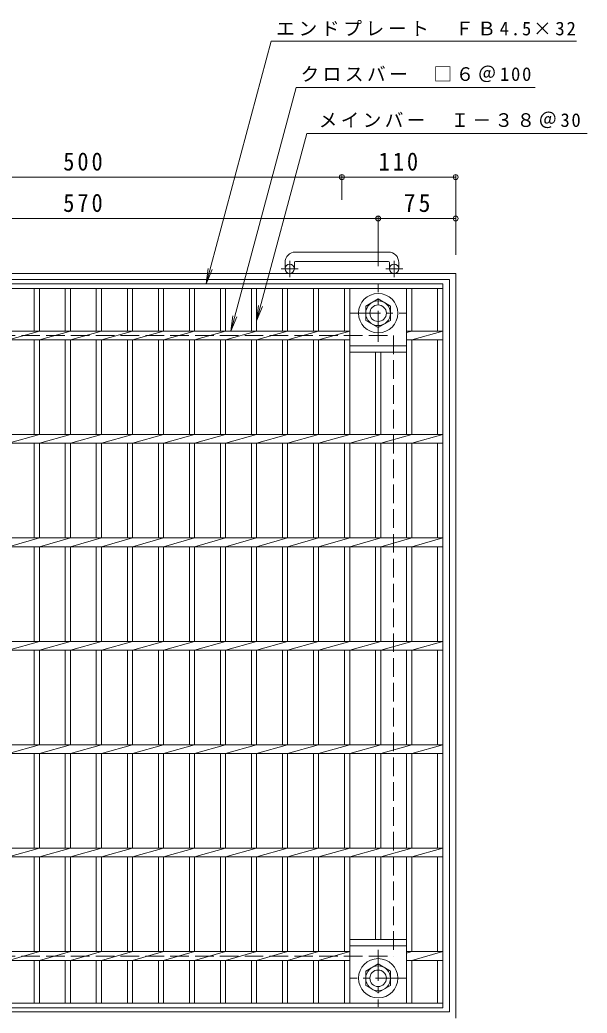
# Model space of a CAD drawing. Units: millimetres at full size, sheet at 1:6. Extents: x -934 to 1068, y -824 to 811.
# Drawn here: x -376 to 173, y -150 to 811 of the extents above; entities that cross this region are included whole.
import ezdxf

# ---------------------------------------------------------------- set-up
doc = ezdxf.new("R2010")
doc.units = ezdxf.units.MM
doc.header["$LTSCALE"] = 6
doc.header["$PDMODE"] = 32
doc.header["$PDSIZE"] = 4.8
doc.linetypes.add('CHAIN1', pattern=[8, 5, -1, 1, -1])
doc.linetypes.add('DASHED3', pattern=[4, 3, -1])
for name, color, linetype, lineweight in [('E-1', 2, 'Continuous', 9), ('E-2', 3, 'Continuous', 9), ('E-4', 7, 'Continuous', 9), ('E-5', 7, 'Continuous', 9), ('E-C', 7, 'Continuous', 9)]:
    doc.layers.add(name, color=color, linetype=linetype, lineweight=lineweight)
doc.styles.add('ＭＳ ゴシック', font='')
doc.styles.get('ＭＳ ゴシック').set_extended_font_data('MS Gothic')

msp = doc.modelspace()

# ---------------------------------------------------------------- linework, layer by layer
at = {"layer": 'E-1'}
for p, q in [((-109.622, 586.116), (-19.622, 586.116)), ((-19.622, 577.116), (-109.622, 577.116)), ((-119.622, 576.116), (-119.622, 570.015)), ((-110.622, 576.116), (-110.622, 570.015)), ((-18.622, 576.116), (-18.622, 570.015)), ((-9.622, 576.116), (-9.622, 570.015)), ((-668.622, -148.485), (39.378, -148.485))]:
    msp.add_line(p, q, dxfattribs=at)
at = {"layer": 'E-1', "linetype": 'CHAIN1'}
for p, q in [((-115.122, 561.908), (-115.122, 577.506)), ((-14.122, 561.908), (-14.122, 577.506)), ((-123.285, 570.015), (-106.878, 570.015)), ((-22.285, 570.015), (-5.878, 570.015)), ((-29.627, 499.379), (-29.627, 554.652)), ((-57.264, 527.016), (-1.99, 527.016)), ((-29.628, -88.348), (-29.628, -143.621)), ((-1.992, -115.985), (-57.265, -115.985))]:
    msp.add_line(p, q, dxfattribs=at)
at = {"layer": 'E-1', "linetype": 'DASHED3'}
for p, q in [((-614.622, 505.516), (-14.622, 505.516)), ((-14.622, 505.516), (-14.622, -94.485)), ((-614.622, -94.485), (-14.622, -94.485))]:
    msp.add_line(p, q, dxfattribs=at)
at = {"layer": 'E-1'}
for points in [[(-674.622, 565.515), (45.378, 565.515), (45.378, -154.485)], [(-668.622, 559.515), (39.378, 559.515), (39.378, -148.485)]]:
    msp.add_lwpolyline(points, dxfattribs=at)
for points in [[(-17.627, 533.943), (-17.627, 520.087), (-29.627, 513.158), (-41.627, 520.087), (-41.627, 533.943), (-29.627, 540.872)], [(-41.628, -122.912), (-41.628, -109.056), (-29.628, -102.127), (-17.628, -109.056), (-17.628, -122.912), (-29.628, -129.841)]]:
    msp.add_lwpolyline(points, close=True, dxfattribs=at)
for centre, radius in [((-115.122, 570.015), 4.5), ((-14.122, 570.015), 4.5), ((-29.627, 527.016), 19), ((-29.627, 527.016), 12), ((-29.627, 527.016), 8), ((-29.628, -115.985), 19), ((-29.628, -115.985), 12), ((-29.628, -115.985), 8)]:
    msp.add_circle(centre, radius, dxfattribs=at)
for centre, radius, start, end in [((-109.622, 576.116), 10, 90, 180), ((-19.622, 576.116), 10, 0, 90), ((-109.622, 576.116), 1, 90, 180), ((-19.622, 576.116), 1, 0, 90)]:
    msp.add_arc(centre, radius, start, end, dxfattribs=at)
at = {"layer": 'E-2'}
for p, q in [((-662.122, 555.515), (32.878, 555.515)), ((-662.122, 551.016), (32.878, 551.016)), ((-362.121, 551.016), (-362.121, 509.755)), ((-357.122, 551.016), (-357.122, 509.755)), ((-332.122, 551.016), (-332.122, 509.755)), ((-327.121, 551.016), (-327.121, 509.755)), ((-302.122, 551.016), (-302.122, 509.755)), ((-297.122, 551.016), (-297.122, 509.755)), ((-272.122, 551.016), (-272.122, 509.755)), ((-267.123, 551.016), (-267.123, 509.755)), ((-242.123, 551.016), (-242.123, 509.755)), ((-237.123, 551.016), (-237.123, 509.755)), ((-212.124, 551.016), (-212.124, 509.755)), ((-207.124, 551.016), (-207.124, 509.755)), ((-182.124, 551.016), (-182.124, 509.755)), ((-177.125, 551.016), (-177.125, 509.755)), ((-152.125, 551.016), (-152.125, 509.755)), ((-147.125, 551.016), (-147.125, 509.755)), ((-122.126, 551.016), (-122.126, 509.755)), ((-117.126, 551.016), (-117.126, 509.755)), ((-92.126, 551.016), (-92.126, 509.755)), ((-87.127, 551.016), (-87.127, 509.755)), ((-62.127, 551.016), (-62.127, 509.755)), ((-57.127, 551.016), (-57.127, 409.755)), ((-2.128, 551.016), (-2.128, 409.755)), ((2.872, 551.016), (2.872, 509.755)), ((27.879, 551.016), (27.879, 509.755)), ((32.878, 555.515), (32.878, -144.485)), ((-572.122, 509.755), (-57.127, 509.755)), ((-357.122, 509.755), (-387.122, 501.275)), ((-327.121, 509.755), (-357.122, 501.275)), ((-297.122, 509.755), (-327.121, 501.275)), ((-267.122, 509.755), (-297.122, 501.275)), ((-237.122, 509.755), (-267.123, 501.275)), ((-207.123, 509.755), (-237.123, 501.275)), ((-177.124, 509.755), (-207.124, 501.275)), ((-147.124, 509.755), (-177.125, 501.275)), ((-117.125, 509.755), (-147.125, 501.275)), ((-87.126, 509.755), (-117.126, 501.275)), ((-57.127, 509.755), (-87.127, 501.275)), ((2.872, 509.755), (-2.128, 508.341)), ((-2.128, 509.755), (32.878, 509.755)), ((32.872, 509.755), (2.872, 501.275)), ((-572.122, 501.275), (-57.127, 501.275)), ((-362.121, 501.275), (-362.121, 409.755)), ((-357.122, 501.275), (-357.122, 409.755)), ((-332.122, 501.275), (-332.122, 409.755)), ((-327.121, 501.275), (-327.121, 409.755)), ((-302.122, 501.275), (-302.122, 409.755)), ((-297.122, 501.275), (-297.122, 409.755)), ((-272.122, 501.275), (-272.122, 409.755)), ((-267.123, 501.275), (-267.123, 409.755)), ((-242.123, 501.275), (-242.123, 409.755)), ((-237.123, 501.275), (-237.123, 409.755)), ((-212.124, 501.275), (-212.124, 409.755)), ((-207.124, 501.275), (-207.124, 409.755)), ((-182.124, 501.275), (-182.124, 409.755)), ((-177.125, 501.275), (-177.125, 409.755)), ((-152.125, 501.275), (-152.125, 409.755)), ((-147.125, 501.275), (-147.125, 409.755)), ((-122.126, 501.275), (-122.126, 409.755)), ((-117.126, 501.275), (-117.126, 409.755)), ((-92.126, 501.275), (-92.126, 409.755)), ((-87.127, 501.275), (-87.127, 409.755)), ((-62.127, 501.275), (-62.127, 409.755)), ((-2.128, 501.275), (32.878, 501.275)), ((2.872, 501.275), (2.872, 409.755)), ((27.879, 501.275), (27.879, 409.755)), ((-2.128, 495.515), (-57.128, 495.515)), ((-2.128, 489.515), (-57.128, 489.515)), ((-32.127, 489.515), (-32.127, 409.755)), ((-27.128, 489.515), (-27.128, 409.755)), ((-662.122, 409.755), (32.878, 409.755)), ((-357.122, 409.755), (-387.122, 401.276)), ((-327.121, 409.755), (-357.122, 401.276)), ((-297.122, 409.755), (-327.121, 401.276)), ((-267.122, 409.755), (-297.122, 401.276)), ((-237.122, 409.755), (-267.123, 401.276)), ((-207.123, 409.755), (-237.123, 401.276)), ((-177.124, 409.755), (-207.124, 401.276)), ((-147.124, 409.755), (-177.125, 401.276)), ((-117.125, 409.755), (-147.125, 401.276)), ((-87.126, 409.755), (-117.126, 401.276)), ((-57.126, 409.755), (-87.127, 401.276)), ((-27.127, 409.755), (-57.127, 401.276)), ((2.872, 409.755), (-27.128, 401.276)), ((32.872, 409.755), (2.872, 401.276)), ((-662.122, 401.276), (32.878, 401.276)), ((-362.121, 401.276), (-362.121, 309.755)), ((-357.122, 401.276), (-357.122, 309.755)), ((-332.122, 401.276), (-332.122, 309.755)), ((-327.121, 401.276), (-327.121, 309.755)), ((-302.122, 401.276), (-302.122, 309.755)), ((-297.122, 401.276), (-297.122, 309.755)), ((-272.122, 401.276), (-272.122, 309.755)), ((-267.123, 401.276), (-267.123, 309.755)), ((-242.123, 401.276), (-242.123, 309.755)), ((-237.123, 401.276), (-237.123, 309.755)), ((-212.124, 401.276), (-212.124, 309.755)), ((-207.124, 401.276), (-207.124, 309.755)), ((-182.124, 401.276), (-182.124, 309.755)), ((-177.125, 401.276), (-177.125, 309.755)), ((-152.125, 401.276), (-152.125, 309.755)), ((-147.125, 401.276), (-147.125, 309.755)), ((-122.126, 401.276), (-122.126, 309.755)), ((-117.126, 401.276), (-117.126, 309.755)), ((-92.126, 401.276), (-92.126, 309.755)), ((-87.127, 401.276), (-87.127, 309.755)), ((-62.127, 401.276), (-62.127, 309.755)), ((-57.127, 401.276), (-57.127, 309.755)), ((-32.127, 401.276), (-32.127, 309.755)), ((-27.128, 401.276), (-27.128, 309.755)), ((-2.128, 401.276), (-2.128, 309.755)), ((2.872, 401.276), (2.872, 309.755)), ((27.879, 401.276), (27.879, 309.755)), ((-662.122, 309.755), (32.878, 309.755)), ((-357.122, 309.755), (-387.122, 301.276)), ((-327.121, 309.755), (-357.122, 301.276)), ((-297.122, 309.755), (-327.121, 301.276)), ((-267.122, 309.755), (-297.122, 301.276)), ((-237.122, 309.755), (-267.123, 301.276)), ((-207.123, 309.755), (-237.123, 301.276)), ((-177.124, 309.755), (-207.124, 301.276)), ((-147.124, 309.755), (-177.125, 301.276)), ((-117.125, 309.755), (-147.125, 301.276)), ((-87.126, 309.755), (-117.126, 301.276)), ((-57.126, 309.755), (-87.127, 301.276)), ((-27.127, 309.755), (-57.127, 301.276)), ((2.872, 309.755), (-27.128, 301.276)), ((32.872, 309.755), (2.872, 301.276)), ((-662.122, 301.276), (32.878, 301.276)), ((-362.121, 301.276), (-362.121, 209.755)), ((-357.122, 301.276), (-357.122, 209.755)), ((-332.122, 301.276), (-332.122, 209.755)), ((-327.121, 301.276), (-327.121, 209.755)), ((-302.122, 301.276), (-302.122, 209.755)), ((-297.122, 301.276), (-297.122, 209.755)), ((-272.122, 301.276), (-272.122, 209.755)), ((-267.123, 301.276), (-267.123, 209.755)), ((-242.123, 301.276), (-242.123, 209.755)), ((-237.123, 301.276), (-237.123, 209.755)), ((-212.124, 301.276), (-212.124, 209.755)), ((-207.124, 301.276), (-207.124, 209.755)), ((-182.124, 301.276), (-182.124, 209.755)), ((-177.125, 301.276), (-177.125, 209.755)), ((-152.125, 301.276), (-152.125, 209.755)), ((-147.125, 301.276), (-147.125, 209.755)), ((-122.126, 301.276), (-122.126, 209.755)), ((-117.126, 301.276), (-117.126, 209.755)), ((-92.126, 301.276), (-92.126, 209.755)), ((-87.127, 301.276), (-87.127, 209.755)), ((-62.127, 301.276), (-62.127, 209.755)), ((-57.127, 301.276), (-57.127, 209.755)), ((-32.127, 301.276), (-32.127, 209.755)), ((-27.128, 301.276), (-27.128, 209.755)), ((-2.128, 301.276), (-2.128, 209.755)), ((2.872, 301.276), (2.872, 209.755)), ((27.879, 301.276), (27.879, 209.755)), ((-662.122, 209.755), (32.878, 209.755)), ((-357.122, 209.755), (-387.122, 201.276)), ((-327.121, 209.755), (-357.122, 201.276)), ((-297.122, 209.755), (-327.121, 201.276)), ((-267.122, 209.755), (-297.122, 201.276)), ((-237.122, 209.755), (-267.123, 201.276)), ((-207.123, 209.755), (-237.123, 201.276)), ((-177.124, 209.755), (-207.124, 201.276)), ((-147.124, 209.755), (-177.125, 201.276)), ((-117.125, 209.755), (-147.125, 201.276)), ((-87.126, 209.755), (-117.126, 201.276)), ((-57.126, 209.755), (-87.127, 201.276)), ((-27.127, 209.755), (-57.127, 201.276)), ((2.872, 209.755), (-27.128, 201.276)), ((32.872, 209.755), (2.872, 201.276)), ((-662.122, 201.276), (32.878, 201.276)), ((-362.121, 201.276), (-362.121, 109.755)), ((-357.122, 201.276), (-357.122, 109.755)), ((-332.122, 201.276), (-332.122, 109.755)), ((-327.121, 201.276), (-327.121, 109.755)), ((-302.122, 201.276), (-302.122, 109.755)), ((-297.122, 201.276), (-297.122, 109.755)), ((-272.122, 201.276), (-272.122, 109.755)), ((-267.123, 201.276), (-267.123, 109.755)), ((-242.123, 201.276), (-242.123, 109.755)), ((-237.123, 201.276), (-237.123, 109.755)), ((-212.124, 201.276), (-212.124, 109.755)), ((-207.124, 201.276), (-207.124, 109.755)), ((-182.124, 201.276), (-182.124, 109.755)), ((-177.125, 201.276), (-177.125, 109.755)), ((-152.125, 201.276), (-152.125, 109.755)), ((-147.125, 201.276), (-147.125, 109.755)), ((-122.126, 201.276), (-122.126, 109.755)), ((-117.126, 201.276), (-117.126, 109.755)), ((-92.126, 201.276), (-92.126, 109.755)), ((-87.127, 201.276), (-87.127, 109.755)), ((-62.127, 201.276), (-62.127, 109.755)), ((-57.127, 201.276), (-57.127, 109.755)), ((-32.127, 201.276), (-32.127, 109.755)), ((-27.128, 201.276), (-27.128, 109.755)), ((-2.128, 201.276), (-2.128, 109.755)), ((2.872, 201.276), (2.872, 109.755)), ((27.879, 201.276), (27.879, 109.755)), ((-662.122, 109.755), (32.878, 109.755)), ((-357.122, 109.755), (-387.122, 101.276)), ((-327.121, 109.755), (-357.122, 101.276)), ((-297.122, 109.755), (-327.121, 101.276)), ((-267.122, 109.755), (-297.122, 101.276)), ((-237.122, 109.755), (-267.123, 101.276)), ((-207.123, 109.755), (-237.123, 101.276)), ((-177.124, 109.755), (-207.124, 101.276)), ((-147.124, 109.755), (-177.125, 101.276)), ((-117.125, 109.755), (-147.125, 101.276)), ((-87.126, 109.755), (-117.126, 101.276)), ((-57.126, 109.755), (-87.127, 101.276)), ((-27.127, 109.755), (-57.127, 101.276)), ((2.872, 109.755), (-27.128, 101.276)), ((32.872, 109.755), (2.872, 101.276)), ((-662.122, 101.276), (32.878, 101.276)), ((-362.121, 101.276), (-362.121, 9.755)), ((-357.122, 101.276), (-357.122, 9.755)), ((-332.122, 101.276), (-332.122, 9.755)), ((-327.121, 101.276), (-327.121, 9.755)), ((-302.122, 101.276), (-302.122, 9.755)), ((-297.122, 101.276), (-297.122, 9.755)), ((-272.122, 101.276), (-272.122, 9.755)), ((-267.123, 101.276), (-267.123, 9.755)), ((-242.123, 101.276), (-242.123, 9.755)), ((-237.123, 101.276), (-237.123, 9.755)), ((-212.124, 101.276), (-212.124, 9.755)), ((-207.124, 101.276), (-207.124, 9.755)), ((-182.124, 101.276), (-182.124, 9.755)), ((-177.125, 101.276), (-177.125, 9.755)), ((-152.125, 101.276), (-152.125, 9.755)), ((-147.125, 101.276), (-147.125, 9.755)), ((-122.126, 101.276), (-122.126, 9.755)), ((-117.126, 101.276), (-117.126, 9.755)), ((-92.126, 101.276), (-92.126, 9.755)), ((-87.127, 101.276), (-87.127, 9.755)), ((-62.127, 101.276), (-62.127, 9.755)), ((-57.127, 101.276), (-57.127, 9.755)), ((-32.127, 101.276), (-32.127, 9.755)), ((-27.128, 101.276), (-27.128, 9.755)), ((-2.128, 101.276), (-2.128, 9.755)), ((2.872, 101.276), (2.872, 9.755)), ((27.879, 101.276), (27.879, 9.755)), ((-662.122, 9.755), (32.878, 9.755)), ((-357.122, 9.755), (-387.122, 1.276)), ((-327.121, 9.755), (-357.122, 1.276)), ((-297.122, 9.755), (-327.121, 1.276)), ((-267.122, 9.755), (-297.122, 1.276)), ((-237.122, 9.755), (-267.123, 1.276)), ((-207.123, 9.755), (-237.123, 1.276)), ((-177.124, 9.755), (-207.124, 1.276)), ((-147.124, 9.755), (-177.125, 1.276)), ((-117.125, 9.755), (-147.125, 1.276)), ((-87.126, 9.755), (-117.126, 1.276)), ((-57.126, 9.755), (-87.127, 1.276)), ((-27.127, 9.755), (-57.127, 1.276)), ((2.872, 9.755), (-27.128, 1.276)), ((32.872, 9.755), (2.872, 1.276)), ((-662.122, 1.276), (32.878, 1.276)), ((-362.121, 1.276), (-362.121, -90.245)), ((-357.122, 1.276), (-357.122, -90.245)), ((-332.122, 1.276), (-332.122, -90.245)), ((-327.121, 1.276), (-327.121, -90.245)), ((-302.122, 1.276), (-302.122, -90.245)), ((-297.122, 1.276), (-297.122, -90.245)), ((-272.122, 1.276), (-272.122, -90.245)), ((-267.123, 1.276), (-267.123, -90.245)), ((-242.123, 1.276), (-242.123, -90.245)), ((-237.123, 1.276), (-237.123, -90.245)), ((-212.124, 1.276), (-212.124, -90.245)), ((-207.124, 1.276), (-207.124, -90.245)), ((-182.124, 1.276), (-182.124, -90.245)), ((-177.125, 1.276), (-177.125, -90.245)), ((-152.125, 1.276), (-152.125, -90.245)), ((-147.125, 1.276), (-147.125, -90.245)), ((-122.126, 1.276), (-122.126, -90.245)), ((-117.126, 1.276), (-117.126, -90.245)), ((-92.126, 1.276), (-92.126, -90.245)), ((-87.127, 1.276), (-87.127, -90.245)), ((-62.127, 1.276), (-62.127, -90.245)), ((-57.127, 1.276), (-57.127, -139.985)), ((-32.127, 1.276), (-32.127, -78.485)), ((-27.128, 1.276), (-27.128, -78.485)), ((-2.128, 1.276), (-2.128, -139.985)), ((2.872, 1.276), (2.872, -90.245)), ((27.879, 1.276), (27.879, -90.245)), ((-57.127, -78.485), (-2.127, -78.485)), ((-57.127, -84.484), (-2.127, -84.484)), ((-572.122, -90.245), (-57.127, -90.245)), ((-357.122, -90.245), (-387.122, -98.724)), ((-327.121, -90.245), (-357.122, -98.724)), ((-297.122, -90.245), (-327.121, -98.724)), ((-267.122, -90.245), (-297.122, -98.724)), ((-237.122, -90.245), (-267.123, -98.724)), ((-207.123, -90.245), (-237.123, -98.724)), ((-177.124, -90.245), (-207.124, -98.724)), ((-147.124, -90.245), (-177.125, -98.724)), ((-117.125, -90.245), (-147.125, -98.724)), ((-87.126, -90.245), (-117.126, -98.724)), ((-57.127, -90.245), (-87.127, -98.724)), ((-2.128, -90.245), (32.878, -90.245)), ((2.872, -90.245), (-2.128, -91.658)), ((32.872, -90.245), (2.872, -98.724)), ((-572.122, -98.724), (-57.127, -98.724)), ((-362.121, -98.724), (-362.121, -139.985)), ((-357.122, -98.724), (-357.122, -139.985)), ((-332.122, -98.724), (-332.122, -139.985)), ((-327.121, -98.724), (-327.121, -139.985)), ((-302.122, -98.724), (-302.122, -139.985)), ((-297.122, -98.724), (-297.122, -139.985)), ((-272.122, -98.724), (-272.122, -139.985)), ((-267.123, -98.724), (-267.123, -139.985)), ((-242.123, -98.724), (-242.123, -139.985)), ((-237.123, -98.724), (-237.123, -139.985)), ((-212.124, -98.724), (-212.124, -139.985)), ((-207.124, -98.724), (-207.124, -139.985)), ((-182.124, -98.724), (-182.124, -139.985)), ((-177.125, -98.724), (-177.125, -139.985)), ((-152.125, -98.724), (-152.125, -139.985)), ((-147.125, -98.724), (-147.125, -139.985)), ((-122.126, -98.724), (-122.126, -139.985)), ((-117.126, -98.724), (-117.126, -139.985)), ((-92.126, -98.724), (-92.126, -139.985)), ((-87.127, -98.724), (-87.127, -139.985)), ((-62.127, -98.724), (-62.127, -139.985)), ((-2.128, -98.724), (32.878, -98.724)), ((2.872, -98.724), (2.872, -139.985)), ((27.879, -98.724), (27.879, -139.985)), ((32.878, -139.985), (-662.122, -139.985)), ((32.878, -144.485), (-662.122, -144.485))]:
    msp.add_line(p, q, dxfattribs=at)
at = {"layer": 'E-4'}
for p, q in [((-564.622, 658.66), (-64.622, 658.66)), ((-64.622, 660.46), (-64.622, 636.66)), ((-64.622, 658.66), (45.378, 658.66)), ((45.378, 660.46), (45.378, 620.46))]:
    msp.add_line(p, q, dxfattribs=at)
for p in [(-64.622, 658.66), (45.378, 658.66)]:
    msp.add_point(p, dxfattribs=at)
at = {"layer": 'E-5'}
for p, q in [((-195.917, 555.516), (-133.116, 789.895)), ((-133.116, 789.895), (162.321, 789.895)), ((-171.924, 509.755), (-108.784, 745.395)), ((122.116, 745.395), (-108.784, 745.395)), ((-147.125, 519.755), (-98.589, 700.896)), ((172.508, 700.896), (-98.589, 700.896)), ((-195.917, 555.516), (-193.96, 570.387)), ((-195.917, 555.516), (-190.177, 569.374)), ((-147.125, 519.755), (-145.167, 534.627)), ((-147.125, 519.755), (-141.385, 533.613)), ((-171.924, 509.755), (-169.966, 524.627)), ((-171.924, 509.755), (-166.183, 523.613))]:
    msp.add_line(p, q, dxfattribs=at)
at = {"layer": 'E-C'}
for p, q in [((-599.622, 618.66), (-29.622, 618.66)), ((-29.622, 620.46), (-29.622, 572.652)), ((-29.622, 618.66), (45.378, 618.66)), ((45.378, 620.46), (45.378, 583.515))]:
    msp.add_line(p, q, dxfattribs=at)
for p in [(-29.622, 618.66), (45.378, 618.66)]:
    msp.add_point(p, dxfattribs=at)

# ---------------------------------------------------------------- texts
at = {"layer": 'E-4', "color": 2, "char_height": 17.6, "attachment_point": 7, "style": 'ＭＳ ゴシック'}
for s, insert in [('\\T1.27;\\W0.9;500', (-334.122, 664.66)), ('\\T1.27;\\W0.9;110', (-29.122, 664.66))]:
    msp.add_mtext(s, dxfattribs=dict(at, insert=insert))
at = {"layer": 'E-5', "char_height": 13.2, "attachment_point": 7, "style": 'ＭＳ ゴシック'}
for s, insert in [('\\T1.2;エンドプレート\u3000ＦＢ4.5×32', (-128.116, 794.895)), ('\\T1.19;クロスバー\u3000□６＠100', (-104.626, 750.395)), ('\\T1.18;メインバー\u3000Ｉ－３８＠30', (-86.992, 705.896))]:
    msp.add_mtext(s, dxfattribs=dict(at, insert=insert))
at = {"layer": 'E-C', "color": 2, "char_height": 17.6, "attachment_point": 7, "style": 'ＭＳ ゴシック'}
for s, insert in [('\\T1.27;\\W0.9;570', (-334.122, 624.66)), ('\\T1.27;\\W0.95;75', (-4.872, 624.66))]:
    msp.add_mtext(s, dxfattribs=dict(at, insert=insert))

doc.saveas('drawing.dxf')
